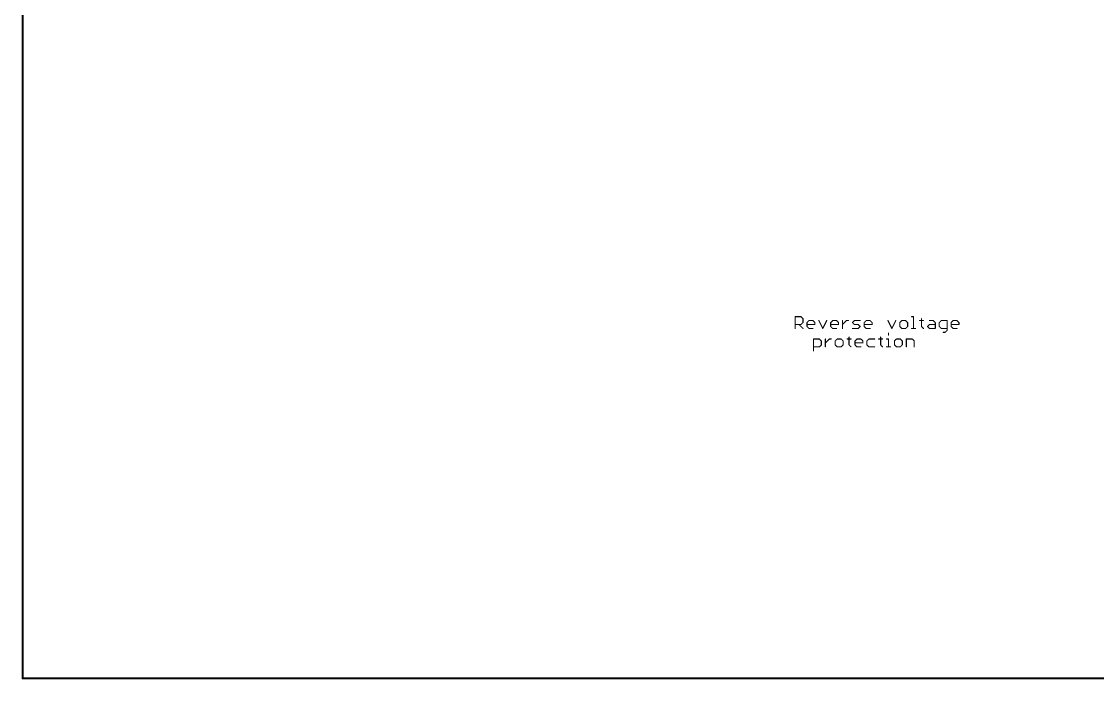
# Model space of a CAD drawing. Extents: x 0 to 264, y 0 to 182.
# Drawn here: x -0.1 to 148.5, y -0.1 to 90.7 of the extents above; entities that cross this region are included whole.
import ezdxf

# ---------------------------------------------------------------- set-up
doc = ezdxf.new("R2010")
doc.units = 0
doc.layers.add('94', color=12, linetype='CONTINUOUS')
doc.layers.add('97', color=251, linetype='CONTINUOUS')

msp = doc.modelspace()

# ---------------------------------------------------------------- linework, layer by layer
at = {"layer": '94', "const_width": 0.3}
for points in [[(0, 180.34), (0, 0)], [(0, 0), (264.16, 0)]]:
    msp.add_lwpolyline(points, dxfattribs=at)
at = {"layer": '94', "const_width": 0.15}
for points in [[(0, 0.075, 1), (0, -0.075)], [(-0.075, 0, 1), (0.075, 0)]]:
    msp.add_lwpolyline(points, format="xyb", dxfattribs=at)
at = {"layer": '97', "const_width": 0.1524}
for points in [[(106.7562, 48.3362), (106.7562, 49.9632)], [(106.7562, 49.9632), (107.5697, 49.9632)], [(107.5697, 49.9632), (107.8409, 49.692)], [(107.8409, 49.1497), (107.5697, 48.8785)], [(107.8409, 49.692), (107.8409, 49.1497)], [(108.3934, 49.1497), (108.6645, 49.4209)], [(108.3934, 48.6074), (108.3934, 49.1497)], [(108.6645, 49.4209), (109.2069, 49.4209)], [(109.2069, 49.4209), (109.478, 49.1497)], [(109.478, 49.1497), (109.478, 48.8785)], [(110.0305, 49.4209), (110.5728, 48.3362)], [(110.5728, 48.3362), (111.1152, 49.4209)], [(111.6677, 49.1497), (111.9388, 49.4209)], [(111.6677, 48.6074), (111.6677, 49.1497)], [(111.9388, 49.4209), (112.4812, 49.4209)], [(112.4812, 49.4209), (112.7523, 49.1497)], [(112.7523, 49.1497), (112.7523, 48.8785)], [(113.3048, 48.3362), (113.3048, 49.4209)], [(113.3048, 48.8785), (113.8472, 49.4209)], [(113.8472, 49.4209), (114.1183, 49.4209)], [(114.6691, 49.1497), (114.9403, 49.4209)], [(114.9403, 48.8785), (114.6691, 49.1497)], [(114.9403, 49.4209), (115.7538, 49.4209)], [(116.3063, 49.1497), (116.5774, 49.4209)], [(116.3063, 48.6074), (116.3063, 49.1497)], [(116.5774, 49.4209), (117.1198, 49.4209)], [(117.1198, 49.4209), (117.3909, 49.1497)], [(117.3909, 49.1497), (117.3909, 48.8785)], [(119.5806, 49.4209), (120.1229, 48.3362)], [(120.1229, 48.3362), (120.6653, 49.4209)], [(121.4889, 49.4209), (121.2177, 49.1497)], [(121.2177, 49.1497), (121.2177, 48.6074)], [(122.0312, 49.4209), (121.4889, 49.4209)], [(122.3024, 49.1497), (122.0312, 49.4209)], [(122.3024, 48.6074), (122.3024, 49.1497)], [(122.8549, 49.9632), (123.1261, 49.9632)], [(123.1261, 49.9632), (123.1261, 48.3362)], [(123.9463, 49.4209), (124.4887, 49.4209)], [(124.2175, 49.692), (124.2175, 48.6074)], [(125.3089, 49.4209), (125.8513, 49.4209)], [(125.8513, 49.4209), (126.1224, 49.1497)], [(126.1224, 49.1497), (126.1224, 48.3362)], [(126.9461, 49.4209), (126.6749, 49.1497)], [(126.6749, 49.1497), (126.6749, 48.6074)], [(127.7596, 49.4209), (126.9461, 49.4209)], [(127.7596, 48.065), (127.7596, 49.4209)], [(128.3121, 49.1497), (128.5833, 49.4209)], [(128.3121, 48.6074), (128.3121, 49.1497)], [(128.5833, 49.4209), (129.1256, 49.4209)], [(129.1256, 49.4209), (129.3967, 49.1497)], [(129.3967, 49.1497), (129.3967, 48.8785)], [(107.5697, 48.8785), (106.7562, 48.8785)], [(107.2985, 48.8785), (107.8409, 48.3362)], [(109.478, 48.8785), (108.3934, 48.8785)], [(108.6645, 48.3362), (108.3934, 48.6074)], [(109.2069, 48.3362), (108.6645, 48.3362)], [(112.7523, 48.8785), (111.6677, 48.8785)], [(111.9388, 48.3362), (111.6677, 48.6074)], [(112.4812, 48.3362), (111.9388, 48.3362)], [(114.6691, 48.3362), (115.4826, 48.3362)], [(115.4826, 48.8785), (114.9403, 48.8785)], [(115.7538, 48.6074), (115.4826, 48.8785)], [(115.4826, 48.3362), (115.7538, 48.6074)], [(117.3909, 48.8785), (116.3063, 48.8785)], [(116.5774, 48.3362), (116.3063, 48.6074)], [(117.1198, 48.3362), (116.5774, 48.3362)], [(119.6632, 47.6944), (119.6632, 47.4232)], [(121.2177, 48.6074), (121.4889, 48.3362)], [(121.4889, 48.3362), (122.0312, 48.3362)], [(122.0312, 48.3362), (122.3024, 48.6074)], [(122.8549, 48.3362), (123.3972, 48.3362)], [(124.2175, 48.6074), (124.4887, 48.3362)], [(125.0378, 48.6074), (125.3089, 48.8785)], [(125.3089, 48.3362), (125.0378, 48.6074)], [(125.3089, 48.8785), (126.1224, 48.8785)], [(126.1224, 48.3362), (125.3089, 48.3362)], [(126.6749, 48.6074), (126.9461, 48.3362)], [(126.9461, 48.3362), (127.7596, 48.3362)], [(127.2173, 47.7939), (127.4884, 47.7939)], [(127.4884, 47.7939), (127.7596, 48.065)], [(129.3967, 48.8785), (128.3121, 48.8785)], [(128.5833, 48.3362), (128.3121, 48.6074)], [(129.1256, 48.3362), (128.5833, 48.3362)], [(109.2962, 45.2539), (109.2962, 46.8809)], [(109.2962, 46.8809), (110.1097, 46.8809)], [(110.1097, 46.8809), (110.3809, 46.6097)], [(110.3809, 46.0674), (110.1097, 45.7962)], [(110.3809, 46.6097), (110.3809, 46.0674)], [(110.9334, 45.7962), (110.9334, 46.8809)], [(110.9334, 46.3385), (111.4757, 46.8809)], [(111.4757, 46.8809), (111.7469, 46.8809)], [(112.5688, 46.8809), (112.2977, 46.6097)], [(112.2977, 46.6097), (112.2977, 46.0674)], [(112.2977, 46.0674), (112.5688, 45.7962)], [(113.1111, 46.8809), (112.5688, 46.8809)], [(113.3823, 46.6097), (113.1111, 46.8809)], [(113.1111, 45.7962), (113.3823, 46.0674)], [(113.3823, 46.0674), (113.3823, 46.6097)], [(113.9348, 46.8809), (114.4771, 46.8809)], [(114.206, 47.152), (114.206, 46.0674)], [(114.206, 46.0674), (114.4771, 45.7962)], [(115.0262, 46.6097), (115.2974, 46.8809)], [(115.0262, 46.0674), (115.0262, 46.6097)], [(116.1109, 46.3385), (115.0262, 46.3385)], [(115.2974, 45.7962), (115.0262, 46.0674)], [(115.2974, 46.8809), (115.8397, 46.8809)], [(115.8397, 46.8809), (116.1109, 46.6097)], [(116.1109, 46.6097), (116.1109, 46.3385)], [(116.9346, 46.8809), (116.6634, 46.6097)], [(116.6634, 46.6097), (116.6634, 46.0674)], [(116.6634, 46.0674), (116.9346, 45.7962)], [(117.7481, 46.8809), (116.9346, 46.8809)], [(118.3006, 46.8809), (118.8429, 46.8809)], [(118.5717, 47.152), (118.5717, 46.0674)], [(118.5717, 46.0674), (118.8429, 45.7962)], [(119.392, 46.8809), (119.6632, 46.8809)], [(119.6632, 46.8809), (119.6632, 45.7962)], [(120.7546, 46.8809), (120.4834, 46.6097)], [(120.4834, 46.6097), (120.4834, 46.0674)], [(120.4834, 46.0674), (120.7546, 45.7962)], [(121.2969, 46.8809), (120.7546, 46.8809)], [(121.5681, 46.6097), (121.2969, 46.8809)], [(121.2969, 45.7962), (121.5681, 46.0674)], [(121.5681, 46.0674), (121.5681, 46.6097)], [(122.1206, 45.7962), (122.1206, 46.8809)], [(122.1206, 46.8809), (122.9341, 46.8809)], [(122.9341, 46.8809), (123.2053, 46.6097)], [(123.2053, 46.6097), (123.2053, 45.7962)], [(110.1097, 45.7962), (109.2962, 45.7962)], [(112.5688, 45.7962), (113.1111, 45.7962)], [(115.8397, 45.7962), (115.2974, 45.7962)], [(116.9346, 45.7962), (117.7481, 45.7962)], [(119.392, 45.7962), (119.9343, 45.7962)], [(120.7546, 45.7962), (121.2969, 45.7962)]]:
    msp.add_lwpolyline(points, dxfattribs=at)
at = {"layer": '97', "const_width": 0.0762}
for points in [[(106.7943, 49.9632, 1), (106.7181, 49.9632)], [(106.7562, 50.0013, 1), (106.7562, 49.9251)], [(107.5966, 49.9901, 1), (107.5428, 49.9362)], [(107.5697, 49.9251, 1), (107.5697, 50.0013)], [(107.879, 49.692, 1), (107.8028, 49.692)], [(107.8028, 49.1497, 1), (107.879, 49.1497)], [(107.8139, 49.6651, 1), (107.8678, 49.719)], [(107.8678, 49.1228, 1), (107.8139, 49.1766)], [(108.4315, 49.1497, 1), (108.3553, 49.1497)], [(108.3664, 49.1766, 1), (108.4203, 49.1228)], [(108.6645, 49.459, 1), (108.6645, 49.3828)], [(108.6915, 49.3939, 1), (108.6376, 49.4478)], [(109.2338, 49.4478, 1), (109.1799, 49.3939)], [(109.2069, 49.3828, 1), (109.2069, 49.459)], [(109.5161, 49.1497, 1), (109.4399, 49.1497)], [(109.4511, 49.1228, 1), (109.505, 49.1766)], [(110.0646, 49.4379, 1), (109.9964, 49.4038)], [(111.1492, 49.4038, 1), (111.0811, 49.4379)], [(111.7058, 49.1497, 1), (111.6296, 49.1497)], [(111.6407, 49.1766, 1), (111.6946, 49.1228)], [(111.9388, 49.459, 1), (111.9388, 49.3828)], [(111.9658, 49.3939, 1), (111.9119, 49.4478)], [(112.5081, 49.4478, 1), (112.4542, 49.3939)], [(112.4812, 49.3828, 1), (112.4812, 49.459)], [(112.7904, 49.1497, 1), (112.7142, 49.1497)], [(112.7254, 49.1228, 1), (112.7793, 49.1766)], [(113.3429, 49.4209, 1), (113.2667, 49.4209)], [(113.8472, 49.459, 1), (113.8472, 49.3828)], [(113.8741, 49.3939, 1), (113.8202, 49.4478)], [(114.1183, 49.3828, 1), (114.1183, 49.459)], [(114.6961, 49.1766, 1), (114.6422, 49.1228)], [(114.6422, 49.1766, 1), (114.6961, 49.1228)], [(114.9403, 49.459, 1), (114.9403, 49.3828)], [(114.9672, 49.3939, 1), (114.9133, 49.4478)], [(115.7538, 49.3828, 1), (115.7538, 49.459)], [(116.3444, 49.1497, 1), (116.2682, 49.1497)], [(116.2793, 49.1766, 1), (116.3332, 49.1228)], [(116.5774, 49.459, 1), (116.5774, 49.3828)], [(116.6044, 49.3939, 1), (116.5505, 49.4478)], [(117.1467, 49.4478, 1), (117.0928, 49.3939)], [(117.1198, 49.3828, 1), (117.1198, 49.459)], [(117.429, 49.1497, 1), (117.3528, 49.1497)], [(117.364, 49.1228, 1), (117.4179, 49.1766)], [(119.6147, 49.4379, 1), (119.5465, 49.4038)], [(120.6993, 49.4038, 1), (120.6312, 49.4379)], [(121.2558, 49.1497, 1), (121.1796, 49.1497)], [(121.1908, 49.1766, 1), (121.2447, 49.1228)], [(121.4889, 49.459, 1), (121.4889, 49.3828)], [(121.5159, 49.3939, 1), (121.462, 49.4478)], [(122.0582, 49.4478, 1), (122.0043, 49.3939)], [(122.0312, 49.3828, 1), (122.0312, 49.459)], [(122.3405, 49.1497, 1), (122.2643, 49.1497)], [(122.2755, 49.1228, 1), (122.3293, 49.1766)], [(122.8549, 50.0013, 1), (122.8549, 49.9251)], [(123.1642, 49.9632, 1), (123.088, 49.9632)], [(123.1261, 49.9251, 1), (123.1261, 50.0013)], [(123.9463, 49.459, 1), (123.9463, 49.3828)], [(124.2556, 49.692, 1), (124.1794, 49.692)], [(124.4887, 49.3828, 1), (124.4887, 49.459)], [(125.3089, 49.459, 1), (125.3089, 49.3828)], [(125.8782, 49.4478, 1), (125.8243, 49.3939)], [(125.8513, 49.3828, 1), (125.8513, 49.459)], [(126.1605, 49.1497, 1), (126.0843, 49.1497)], [(126.0955, 49.1228, 1), (126.1494, 49.1766)], [(126.713, 49.1497, 1), (126.6368, 49.1497)], [(126.648, 49.1766, 1), (126.7019, 49.1228)], [(126.9461, 49.459, 1), (126.9461, 49.3828)], [(126.973, 49.3939, 1), (126.9192, 49.4478)], [(127.7977, 49.4209, 1), (127.7215, 49.4209)], [(127.7596, 49.3828, 1), (127.7596, 49.459)], [(128.3502, 49.1497, 1), (128.274, 49.1497)], [(128.2851, 49.1766, 1), (128.339, 49.1228)], [(128.5833, 49.459, 1), (128.5833, 49.3828)], [(128.6102, 49.3939, 1), (128.5563, 49.4478)], [(129.1525, 49.4478, 1), (129.0986, 49.3939)], [(129.1256, 49.3828, 1), (129.1256, 49.459)], [(129.4348, 49.1497, 1), (129.3587, 49.1497)], [(129.3698, 49.1228, 1), (129.4237, 49.1766)], [(106.7562, 48.9166, 1), (106.7562, 48.8404)], [(106.7181, 48.3362, 1), (106.7943, 48.3362)], [(107.3255, 48.9055, 1), (107.2716, 48.8516)], [(107.5428, 48.9055, 1), (107.5966, 48.8516)], [(107.5697, 48.8404, 1), (107.5697, 48.9166)], [(107.8139, 48.3093, 1), (107.8678, 48.3631)], [(108.4203, 48.6343, 1), (108.3664, 48.5804)], [(108.3934, 48.9166, 1), (108.3934, 48.8404)], [(108.3553, 48.6074, 1), (108.4315, 48.6074)], [(108.6645, 48.3743, 1), (108.6645, 48.2981)], [(108.6376, 48.3093, 1), (108.6915, 48.3631)], [(109.2069, 48.2981, 1), (109.2069, 48.3743)], [(109.4399, 48.8785, 1), (109.5161, 48.8785)], [(109.478, 48.8404, 1), (109.478, 48.9166)], [(110.5388, 48.3532, 1), (110.6069, 48.3192)], [(110.5388, 48.3192, 1), (110.6069, 48.3532)], [(111.6946, 48.6343, 1), (111.6407, 48.5804)], [(111.6677, 48.9166, 1), (111.6677, 48.8404)], [(111.6296, 48.6074, 1), (111.7058, 48.6074)], [(111.9388, 48.3743, 1), (111.9388, 48.2981)], [(111.9119, 48.3093, 1), (111.9658, 48.3631)], [(112.4812, 48.2981, 1), (112.4812, 48.3743)], [(112.7142, 48.8785, 1), (112.7904, 48.8785)], [(112.7523, 48.8404, 1), (112.7523, 48.9166)], [(113.2779, 48.9055, 1), (113.3318, 48.8516)], [(113.2667, 48.3362, 1), (113.3429, 48.3362)], [(114.6691, 48.3743, 1), (114.6691, 48.2981)], [(114.9403, 48.9166, 1), (114.9403, 48.8404)], [(114.9133, 48.8516, 1), (114.9672, 48.9055)], [(115.5096, 48.9055, 1), (115.4557, 48.8516)], [(115.4557, 48.3631, 1), (115.5096, 48.3093)], [(115.4826, 48.8404, 1), (115.4826, 48.9166)], [(115.4826, 48.2981, 1), (115.4826, 48.3743)], [(115.7807, 48.5804, 1), (115.7268, 48.6343)], [(115.7268, 48.5804, 1), (115.7807, 48.6343)], [(116.3332, 48.6343, 1), (116.2793, 48.5804)], [(116.3063, 48.9166, 1), (116.3063, 48.8404)], [(116.2682, 48.6074, 1), (116.3444, 48.6074)], [(116.5774, 48.3743, 1), (116.5774, 48.2981)], [(116.5505, 48.3093, 1), (116.6044, 48.3631)], [(117.1198, 48.2981, 1), (117.1198, 48.3743)], [(117.3528, 48.8785, 1), (117.429, 48.8785)], [(117.3909, 48.8404, 1), (117.3909, 48.9166)], [(119.7013, 47.6944, 1), (119.6251, 47.6944)], [(120.0888, 48.3532, 1), (120.157, 48.3192)], [(120.0888, 48.3192, 1), (120.157, 48.3532)], [(121.2447, 48.6343, 1), (121.1908, 48.5804)], [(121.1796, 48.6074, 1), (121.2558, 48.6074)], [(121.4889, 48.3743, 1), (121.4889, 48.2981)], [(121.462, 48.3093, 1), (121.5159, 48.3631)], [(122.0043, 48.3631, 1), (122.0582, 48.3093)], [(122.0312, 48.2981, 1), (122.0312, 48.3743)], [(122.2643, 48.6074, 1), (122.3405, 48.6074)], [(122.3293, 48.5804, 1), (122.2755, 48.6343)], [(122.8549, 48.3743, 1), (122.8549, 48.2981)], [(123.088, 48.3362, 1), (123.1642, 48.3362)], [(123.3972, 48.2981, 1), (123.3972, 48.3743)], [(124.2444, 48.6343, 1), (124.1906, 48.5804)], [(124.1794, 48.6074, 1), (124.2556, 48.6074)], [(124.4617, 48.3093, 1), (124.5156, 48.3631)], [(125.0647, 48.6343, 1), (125.0108, 48.5804)], [(125.0108, 48.6343, 1), (125.0647, 48.5804)], [(125.3089, 48.9166, 1), (125.3089, 48.8404)], [(125.3089, 48.3743, 1), (125.3089, 48.2981)], [(125.3359, 48.8516, 1), (125.282, 48.9055)], [(125.282, 48.3093, 1), (125.3359, 48.3631)], [(126.0843, 48.3362, 1), (126.1605, 48.3362)], [(126.1224, 48.8404, 1), (126.1224, 48.9166)], [(126.1224, 48.2981, 1), (126.1224, 48.3743)], [(126.7019, 48.6343, 1), (126.648, 48.5804)], [(126.6368, 48.6074, 1), (126.713, 48.6074)], [(126.9461, 48.3743, 1), (126.9461, 48.2981)], [(126.9192, 48.3093, 1), (126.973, 48.3631)], [(127.2173, 47.832, 1), (127.2173, 47.7558)], [(127.4615, 47.8208, 1), (127.5154, 47.7669)], [(127.4884, 47.7558, 1), (127.4884, 47.832)], [(127.7215, 48.065, 1), (127.7977, 48.065)], [(127.7865, 48.0381, 1), (127.7327, 48.092)], [(127.7596, 48.2981, 1), (127.7596, 48.3743)], [(128.339, 48.6343, 1), (128.2851, 48.5804)], [(128.3121, 48.9166, 1), (128.3121, 48.8404)], [(128.274, 48.6074, 1), (128.3502, 48.6074)], [(128.5833, 48.3743, 1), (128.5833, 48.2981)], [(128.5563, 48.3093, 1), (128.6102, 48.3631)], [(129.1256, 48.2981, 1), (129.1256, 48.3743)], [(129.3587, 48.8785, 1), (129.4348, 48.8785)], [(129.3967, 48.8404, 1), (129.3967, 48.9166)], [(109.3343, 46.8809, 1), (109.2581, 46.8809)], [(109.2962, 46.919, 1), (109.2962, 46.8428)], [(110.1366, 46.9078, 1), (110.0828, 46.8539)], [(110.1097, 46.8428, 1), (110.1097, 46.919)], [(110.419, 46.6097, 1), (110.3428, 46.6097)], [(110.3428, 46.0674, 1), (110.419, 46.0674)], [(110.3539, 46.5828, 1), (110.4078, 46.6366)], [(110.4078, 46.0404, 1), (110.3539, 46.0943)], [(110.9064, 46.3655, 1), (110.9603, 46.3116)], [(110.9715, 46.8809, 1), (110.8953, 46.8809)], [(111.4757, 46.919, 1), (111.4757, 46.8428)], [(111.5026, 46.8539, 1), (111.4487, 46.9078)], [(111.7469, 46.8428, 1), (111.7469, 46.919)], [(112.3246, 46.0943, 1), (112.2707, 46.0404)], [(112.3358, 46.6097, 1), (112.2596, 46.6097)], [(112.2707, 46.6366, 1), (112.3246, 46.5828)], [(112.2596, 46.0674, 1), (112.3358, 46.0674)], [(112.5688, 46.919, 1), (112.5688, 46.8428)], [(112.5958, 46.8539, 1), (112.5419, 46.9078)], [(113.1381, 46.9078, 1), (113.0842, 46.8539)], [(113.1111, 46.8428, 1), (113.1111, 46.919)], [(113.4204, 46.6097, 1), (113.3442, 46.6097)], [(113.3442, 46.0674, 1), (113.4204, 46.0674)], [(113.3554, 46.5828, 1), (113.4093, 46.6366)], [(113.4093, 46.0404, 1), (113.3554, 46.0943)], [(113.9348, 46.919, 1), (113.9348, 46.8428)], [(114.2329, 46.0943, 1), (114.179, 46.0404)], [(114.2441, 47.152, 1), (114.1679, 47.152)], [(114.1679, 46.0674, 1), (114.2441, 46.0674)], [(114.4771, 46.8428, 1), (114.4771, 46.919)], [(115.0643, 46.6097, 1), (114.9881, 46.6097)], [(115.0262, 46.3766, 1), (115.0262, 46.3004)], [(115.0532, 46.0943, 1), (114.9993, 46.0404)], [(114.9881, 46.0674, 1), (115.0643, 46.0674)], [(114.9993, 46.6366, 1), (115.0532, 46.5828)], [(115.2974, 46.919, 1), (115.2974, 46.8428)], [(115.3244, 46.8539, 1), (115.2705, 46.9078)], [(115.8667, 46.9078, 1), (115.8128, 46.8539)], [(115.8397, 46.8428, 1), (115.8397, 46.919)], [(116.149, 46.6097, 1), (116.0728, 46.6097)], [(116.0728, 46.3385, 1), (116.149, 46.3385)], [(116.084, 46.5828, 1), (116.1378, 46.6366)], [(116.1109, 46.3004, 1), (116.1109, 46.3766)], [(116.7015, 46.6097, 1), (116.6253, 46.6097)], [(116.6903, 46.0943, 1), (116.6365, 46.0404)], [(116.6253, 46.0674, 1), (116.7015, 46.0674)], [(116.6365, 46.6366, 1), (116.6903, 46.5828)], [(116.9346, 46.919, 1), (116.9346, 46.8428)], [(116.9615, 46.8539, 1), (116.9076, 46.9078)], [(117.7481, 46.8428, 1), (117.7481, 46.919)], [(118.3006, 46.919, 1), (118.3006, 46.8428)], [(118.6098, 47.152, 1), (118.5336, 47.152)], [(118.5987, 46.0943, 1), (118.5448, 46.0404)], [(118.5336, 46.0674, 1), (118.6098, 46.0674)], [(118.8429, 46.8428, 1), (118.8429, 46.919)], [(119.392, 46.919, 1), (119.392, 46.8428)], [(119.6251, 47.4232, 1), (119.7013, 47.4232)], [(119.7013, 46.8809, 1), (119.6251, 46.8809)], [(119.6632, 46.8428, 1), (119.6632, 46.919)], [(120.5215, 46.6097, 1), (120.4453, 46.6097)], [(120.5104, 46.0943, 1), (120.4565, 46.0404)], [(120.4453, 46.0674, 1), (120.5215, 46.0674)], [(120.4565, 46.6366, 1), (120.5104, 46.5828)], [(120.7546, 46.919, 1), (120.7546, 46.8428)], [(120.7815, 46.8539, 1), (120.7277, 46.9078)], [(121.3239, 46.9078, 1), (121.27, 46.8539)], [(121.2969, 46.8428, 1), (121.2969, 46.919)], [(121.6062, 46.6097, 1), (121.53, 46.6097)], [(121.53, 46.0674, 1), (121.6062, 46.0674)], [(121.5412, 46.5828, 1), (121.595, 46.6366)], [(121.595, 46.0404, 1), (121.5412, 46.0943)], [(122.1587, 46.8809, 1), (122.0825, 46.8809)], [(122.1206, 46.919, 1), (122.1206, 46.8428)], [(122.961, 46.9078, 1), (122.9071, 46.8539)], [(122.9341, 46.8428, 1), (122.9341, 46.919)], [(123.2434, 46.6097, 1), (123.1672, 46.6097)], [(123.1783, 46.5828, 1), (123.2322, 46.6366)], [(109.2962, 45.8343, 1), (109.2962, 45.7581)], [(109.2581, 45.2539, 1), (109.3343, 45.2539)], [(110.0828, 45.8231, 1), (110.1366, 45.7693)], [(110.1097, 45.7581, 1), (110.1097, 45.8343)], [(110.8953, 45.7962, 1), (110.9715, 45.7962)], [(112.5688, 45.8343, 1), (112.5688, 45.7581)], [(112.5419, 45.7693, 1), (112.5958, 45.8231)], [(113.0842, 45.8231, 1), (113.1381, 45.7693)], [(113.1111, 45.7581, 1), (113.1111, 45.8343)], [(114.4502, 45.7693, 1), (114.5041, 45.8231)], [(115.2974, 45.8343, 1), (115.2974, 45.7581)], [(115.2705, 45.7693, 1), (115.3244, 45.8231)], [(115.8397, 45.7581, 1), (115.8397, 45.8343)], [(116.9346, 45.8343, 1), (116.9346, 45.7581)], [(116.9076, 45.7693, 1), (116.9615, 45.8231)], [(117.7481, 45.7581, 1), (117.7481, 45.8343)], [(118.8159, 45.7693, 1), (118.8698, 45.8231)], [(119.392, 45.8343, 1), (119.392, 45.7581)], [(119.6251, 45.7962, 1), (119.7013, 45.7962)], [(119.9343, 45.7581, 1), (119.9343, 45.8343)], [(120.7546, 45.8343, 1), (120.7546, 45.7581)], [(120.7277, 45.7693, 1), (120.7815, 45.8231)], [(121.27, 45.8231, 1), (121.3239, 45.7693)], [(121.2969, 45.7581, 1), (121.2969, 45.8343)], [(122.0825, 45.7962, 1), (122.1587, 45.7962)], [(123.1672, 45.7962, 1), (123.2434, 45.7962)]]:
    msp.add_lwpolyline(points, format="xyb", dxfattribs=at)

doc.saveas('drawing.dxf')
